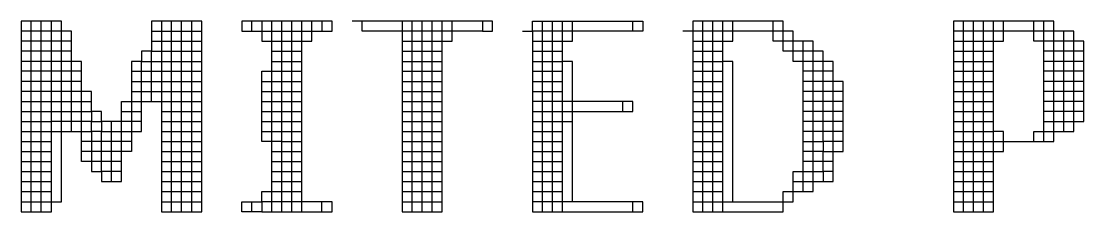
# Model space of a CAD drawing. Header units: millimetres. Extents: x 0 to 841, y 0 to 594.
# Drawn here: x 794.94 to 808.06, y 106.9 to 109.25 of the extents above; entities that cross this region are included whole.
import ezdxf
from ezdxf.enums import TextEntityAlignment as Align

# ---------------------------------------------------------------- set-up
doc = ezdxf.new("R2010")
doc.units = ezdxf.units.MM
doc.layers.add('TEXT', color=255, linetype='Continuous')
doc.styles.add('ECL', font='', dxfattribs={"width": 0.7, "height": 3})
doc.styles.get('ECL').set_extended_font_data('FangSong_GB2312')

# ---------------------------------------------------------------- blocks, each defined once
blk = doc.blocks.new('*U21')
at = {"color": 157, "linetype": 'Continuous'}
for points in [[(30.773, 0.267), (30.773, 0.415), (30.773, 0.564), (30.773, 0.712), (30.773, 0.861), (30.773, 1.009), (30.773, 1.158), (30.773, 1.306), (30.773, 1.455), (30.773, 1.603), (30.773, 1.752), (30.624, 1.752), (30.624, 1.9), (30.03, 1.9), (30.03, 1.752), (30.03, 1.603), (30.03, 1.455), (30.03, 1.306), (30.03, 1.158), (30.03, 1.009), (30.03, 0.861), (30.03, 0.712), (30.03, 0.564), (30.03, 0.415), (30.03, 0.267), (30.03, 0.118), (30.03, -0.03), (30.03, -0.179), (30.03, -0.327), (30.03, -0.476), (30.03, -0.624), (30.03, -0.773), (30.03, -0.921), (30.179, -0.921), (30.327, -0.921), (30.327, -0.773), (30.327, -0.624), (30.327, -0.476), (30.327, -0.327), (30.327, -0.179), (30.327, -0.03), (30.327, 0.118), (30.327, 0.267), (30.327, 0.415), (30.327, 0.564), (30.327, 0.712), (30.327, 0.861), (30.327, 1.009), (30.327, 1.158), (30.327, 1.306), (30.327, 1.455), (30.327, 1.603), (30.327, 1.752), (30.327, 1.9)], [(34.188, -0.921), (34.188, -0.773), (34.188, -0.624), (34.188, -0.476), (34.188, -0.327), (34.188, -0.179), (34.188, -0.03), (34.188, 0.118), (34.188, 0.267), (34.188, 0.415), (34.188, 0.564), (34.188, 0.712), (34.188, 0.861), (34.188, 1.009), (34.188, 1.158), (34.188, 1.306), (34.188, 1.455), (34.188, 1.603), (34.188, 1.752), (34.188, 1.9)], [(43.841, -0.03), (43.989, -0.03), (44.138, -0.03), (44.286, -0.03), (44.435, -0.03), (44.435, 0.118), (44.435, 0.267), (44.435, 0.415), (44.435, 0.564), (44.435, 0.712), (44.435, 0.861), (44.435, 1.009), (44.435, 1.158), (44.435, 1.306), (44.435, 1.455), (44.435, 1.603), (44.435, 1.752), (44.435, 1.9)], [(37.604, 1.306), (37.752, 1.306), (37.901, 1.306), (38.049, 1.306)], [(39.98, 1.306), (40.128, 1.306), (40.277, 1.306), (40.425, 1.306)], [(39.98, 1.009), (40.128, 1.009), (40.277, 1.009), (40.425, 1.009)], [(45.771, 0.861), (45.623, 0.861), (45.623, 1.009), (45.474, 1.009), (45.326, 1.009), (45.177, 1.009)], [(39.98, 0.861), (40.128, 0.861), (40.277, 0.861), (40.425, 0.861)], [(45.771, 0.712), (45.623, 0.712), (45.623, 0.861), (45.474, 0.861), (45.326, 0.861), (45.177, 0.861)], [(38.94, 0.564), (39.089, 0.564), (39.089, 0.712), (38.198, 0.712), (38.049, 0.712), (37.901, 0.712), (37.752, 0.712), (37.604, 0.712)], [(39.98, 0.712), (40.128, 0.712), (40.277, 0.712), (40.425, 0.712)], [(30.03, 0.564), (30.179, 0.564), (30.327, 0.564), (30.476, 0.564)], [(39.98, 0.564), (40.128, 0.564), (40.277, 0.564), (40.425, 0.564)], [(39.98, 0.415), (40.128, 0.415), (40.277, 0.415), (40.425, 0.415)], [(30.03, 0.267), (30.179, 0.267), (30.327, 0.267), (30.476, 0.267)], [(39.98, 0.267), (40.128, 0.267), (40.277, 0.267), (40.425, 0.267)], [(30.03, 0.118), (30.179, 0.118), (30.327, 0.118), (30.476, 0.118)], [(39.98, 0.118), (40.128, 0.118), (40.277, 0.118), (40.425, 0.118)], [(39.98, -0.03), (40.128, -0.03), (40.277, -0.03), (40.425, -0.03)], [(39.089, -0.921), (39.237, -0.921), (39.237, -0.773), (38.198, -0.773), (38.049, -0.773), (37.901, -0.773), (37.752, -0.773), (37.604, -0.773)]]:
    blk.add_lwpolyline(points, dxfattribs=at)
at = {"color": 168, "linetype": 'Continuous'}
blk.add_lwpolyline([(30.179, -0.921), (30.179, -0.773), (30.179, -0.624), (30.179, -0.476), (30.179, -0.327), (30.179, -0.179), (30.179, -0.03), (30.179, 0.118), (30.179, 0.267), (30.179, 0.415), (30.179, 0.564), (30.179, 0.712), (30.179, 0.861), (30.179, 1.009), (30.179, 1.158), (30.179, 1.306), (30.179, 1.455), (30.179, 1.603), (30.179, 1.752), (30.179, 1.9)], dxfattribs=at)
at = {"color": 156, "linetype": 'Continuous'}
for points in [[(30.476, 0.861), (30.476, 1.009), (30.476, 1.158), (30.476, 1.306), (30.476, 1.455), (30.476, 1.603), (30.476, 1.752), (30.476, 1.9)], [(37.901, -0.921), (37.901, -0.773), (37.901, -0.624), (37.901, -0.476), (37.901, -0.327), (37.901, -0.179), (37.901, -0.03), (37.901, 0.118), (37.901, 0.267), (37.901, 0.415), (37.901, 0.564), (37.901, 0.712), (37.901, 0.861), (37.901, 1.009), (37.901, 1.158), (37.901, 1.306), (37.901, 1.455), (37.901, 1.603), (37.901, 1.752), (37.901, 1.9)], [(40.277, -0.921), (40.277, -0.773), (40.277, -0.624), (40.277, -0.476), (40.277, -0.327), (40.277, -0.179), (40.277, -0.03), (40.277, 0.118), (40.277, 0.267), (40.277, 0.415), (40.277, 0.564), (40.277, 0.712), (40.277, 0.861), (40.277, 1.009), (40.277, 1.158), (40.277, 1.306), (40.277, 1.455), (40.277, 1.603), (40.277, 1.752), (40.277, 1.9)], [(30.773, 1.306), (30.624, 1.306), (30.624, 1.455), (30.476, 1.455), (30.327, 1.455), (30.179, 1.455), (30.03, 1.455)], [(30.921, 1.158), (30.773, 1.158), (30.624, 1.158), (30.624, 1.306), (30.476, 1.306), (30.327, 1.306), (30.179, 1.306), (30.03, 1.306)], [(30.921, 1.009), (30.773, 1.009), (30.624, 1.009), (30.624, 1.158), (30.476, 1.158), (30.327, 1.158), (30.179, 1.158), (30.03, 1.158)], [(42.207, 0.861), (42.059, 0.861), (42.059, 1.009), (41.91, 1.009), (41.91, 1.158), (41.762, 1.158), (41.613, 1.158)], [(42.207, 0.712), (42.059, 0.712), (42.059, 0.861), (41.91, 0.861), (41.91, 1.009), (41.762, 1.009), (41.613, 1.009)], [(42.207, 0.564), (42.059, 0.564), (42.059, 0.712), (41.91, 0.712), (41.91, 0.861), (41.762, 0.861), (41.613, 0.861)], [(32.109, 0.415), (32.258, 0.415), (32.406, 0.415), (32.555, 0.415), (32.703, 0.415)], [(32.109, 0.267), (32.258, 0.267), (32.406, 0.267), (32.555, 0.267), (32.703, 0.267)], [(32.109, 0.118), (32.258, 0.118), (32.406, 0.118), (32.555, 0.118), (32.703, 0.118)], [(32.109, -0.03), (32.258, -0.03), (32.406, -0.03), (32.555, -0.03), (32.703, -0.03)]]:
    blk.add_lwpolyline(points, dxfattribs=at)
at = {"color": 165, "linetype": 'Continuous'}
for points in [[(32.109, 1.9), (32.109, 1.752), (32.109, 1.603), (32.109, 1.455), (32.109, 1.306), (32.109, 1.158), (32.109, 1.009), (32.109, 0.861), (32.109, 0.712), (32.109, 0.564), (32.109, 0.415), (32.109, 0.267), (32.109, 0.118), (32.109, -0.03), (32.109, -0.179), (32.109, -0.327), (32.109, -0.476), (32.109, -0.624), (32.109, -0.773), (32.109, -0.921), (32.258, -0.921), (32.406, -0.921), (32.555, -0.921), (32.703, -0.921), (32.703, -0.773), (32.703, -0.624), (32.703, -0.476), (32.703, -0.327), (32.703, -0.179), (32.703, -0.03), (32.703, 0.118), (32.703, 0.267), (32.703, 0.415), (32.703, 0.564), (32.703, 0.712), (32.703, 0.861), (32.703, 1.009), (32.703, 1.158), (32.703, 1.306), (32.703, 1.455), (32.703, 1.603), (32.703, 1.752), (32.703, 1.9), (31.961, 1.9), (31.961, 1.752), (31.961, 1.603), (31.961, 1.455), (31.812, 1.455), (31.812, 1.306), (31.664, 1.306), (31.664, 1.158), (31.664, 1.009), (31.664, 0.861), (31.664, 0.712), (31.664, 0.564), (31.664, 0.415), (31.664, 0.267), (31.664, 0.118), (31.664, -0.03), (31.515, -0.03), (31.367, -0.03), (31.218, -0.03), (31.218, 0.118), (31.07, 0.118), (30.921, 0.118)], [(37.604, 1.603), (37.752, 1.603), (37.901, 1.603), (38.049, 1.603), (38.198, 1.603), (38.198, 1.752), (38.198, 1.9)], [(39.98, -0.773), (40.128, -0.773), (40.277, -0.773), (40.425, -0.773), (40.574, -0.773), (41.316, -0.773), (41.465, -0.773), (41.465, -0.624), (41.465, -0.476), (41.465, -0.327), (41.613, -0.327), (41.762, -0.327), (41.91, -0.327), (41.91, -0.476), (42.059, -0.476), (42.059, -0.327), (42.059, -0.179), (42.059, -0.03), (42.207, -0.03), (42.207, 0.118), (42.207, 0.267), (42.207, 0.415), (42.207, 0.564), (42.207, 0.712), (42.207, 0.861), (42.207, 1.009), (42.059, 1.009), (42.059, 1.158), (42.059, 1.306), (41.91, 1.306), (41.91, 1.455), (41.762, 1.455), (41.762, 1.603), (41.465, 1.603), (41.465, 1.752), (41.316, 1.752), (41.316, 1.9), (39.98, 1.9), (39.98, 1.752), (39.831, 1.752)], [(31.812, 0.415), (31.664, 0.415), (31.515, 0.415), (31.218, 0.415), (31.218, 0.564), (31.07, 0.564), (31.07, 0.712), (31.07, 0.861), (30.921, 0.861), (30.773, 0.861), (30.624, 0.861), (30.624, 1.009), (30.476, 1.009), (30.327, 1.009), (30.179, 1.009), (30.03, 1.009)], [(30.624, 0.712), (30.624, 0.861), (30.476, 0.861), (30.327, 0.861), (30.179, 0.861), (30.03, 0.861)], [(37.604, 0.415), (37.752, 0.415), (37.901, 0.415), (38.049, 0.415), (38.198, 0.415), (38.198, 0.564), (38.198, 0.712)], [(30.476, 0.564), (30.624, 0.564), (30.773, 0.564), (30.921, 0.564), (31.07, 0.564), (31.07, 0.415), (31.218, 0.415), (31.218, 0.267), (31.367, 0.267), (31.515, 0.267), (31.664, 0.267), (31.812, 0.267), (31.812, 0.415), (31.812, 0.564)]]:
    blk.add_lwpolyline(points, dxfattribs=at)
at = {"color": 166, "linetype": 'Continuous'}
for points in [[(32.258, -0.921), (32.258, -0.773), (32.258, -0.624), (32.258, -0.476), (32.258, -0.327), (32.258, -0.179), (32.258, -0.03), (32.258, 0.118), (32.258, 0.267), (32.258, 0.415), (32.258, 0.564), (32.258, 0.712), (32.258, 0.861), (32.258, 1.009), (32.258, 1.158), (32.258, 1.306), (32.258, 1.455), (32.258, 1.603), (32.258, 1.752), (32.258, 1.9)], [(32.406, -0.921), (32.406, -0.773), (32.406, -0.624), (32.406, -0.476), (32.406, -0.327), (32.406, -0.179), (32.406, -0.03), (32.406, 0.118), (32.406, 0.267), (32.406, 0.415), (32.406, 0.564), (32.406, 0.712), (32.406, 0.861), (32.406, 1.009), (32.406, 1.158), (32.406, 1.306), (32.406, 1.455), (32.406, 1.603), (32.406, 1.752), (32.406, 1.9)], [(34.04, -0.921), (34.04, -0.773), (34.04, -0.624), (34.04, -0.476), (34.04, -0.327), (34.04, -0.179), (34.04, -0.03), (34.04, 0.118), (34.04, 0.267), (34.04, 0.415), (34.04, 0.564), (34.04, 0.712), (34.04, 0.861), (34.04, 1.009), (34.04, 1.158), (34.04, 1.306), (34.04, 1.455), (34.04, 1.603), (34.04, 1.752), (34.04, 1.9)], [(36.119, -0.921), (36.119, -0.773), (36.119, -0.624), (36.119, -0.476), (36.119, -0.327), (36.119, -0.179), (36.119, -0.03), (36.119, 0.118), (36.119, 0.267), (36.119, 0.415), (36.119, 0.564), (36.119, 0.712), (36.119, 0.861), (36.119, 1.009), (36.119, 1.158), (36.119, 1.306), (36.119, 1.455), (36.119, 1.603), (36.119, 1.752), (36.119, 1.9)], [(37.752, -0.921), (37.752, -0.773), (37.752, -0.624), (37.752, -0.476), (37.752, -0.327), (37.752, -0.179), (37.752, -0.03), (37.752, 0.118), (37.752, 0.267), (37.752, 0.415), (37.752, 0.564), (37.752, 0.712), (37.752, 0.861), (37.752, 1.009), (37.752, 1.158), (37.752, 1.306), (37.752, 1.455), (37.752, 1.603), (37.752, 1.752), (37.752, 1.9)], [(40.128, -0.921), (40.128, -0.773), (40.128, -0.624), (40.128, -0.476), (40.128, -0.327), (40.128, -0.179), (40.128, -0.03), (40.128, 0.118), (40.128, 0.267), (40.128, 0.415), (40.128, 0.564), (40.128, 0.712), (40.128, 0.861), (40.128, 1.009), (40.128, 1.158), (40.128, 1.306), (40.128, 1.455), (40.128, 1.603), (40.128, 1.752), (40.128, 1.9)], [(44.138, -0.921), (44.138, -0.773), (44.138, -0.624), (44.138, -0.476), (44.138, -0.327), (44.138, -0.179), (44.138, -0.03), (44.138, 0.118), (44.138, 0.267), (44.138, 0.415), (44.138, 0.564), (44.138, 0.712), (44.138, 0.861), (44.138, 1.009), (44.138, 1.158), (44.138, 1.306), (44.138, 1.455), (44.138, 1.603), (44.138, 1.752), (44.138, 1.9)], [(44.286, -0.921), (44.286, -0.773), (44.286, -0.624), (44.286, -0.476), (44.286, -0.327), (44.286, -0.179), (44.286, -0.03), (44.286, 0.118), (44.286, 0.267), (44.286, 0.415), (44.286, 0.564), (44.286, 0.712), (44.286, 0.861), (44.286, 1.009), (44.286, 1.158), (44.286, 1.306), (44.286, 1.455), (44.286, 1.603), (44.286, 1.752), (44.286, 1.9)], [(42.059, -0.179), (41.91, -0.179), (41.91, -0.03), (41.762, -0.03), (41.613, -0.03)]]:
    blk.add_lwpolyline(points, dxfattribs=at)
at = {"color": 164, "linetype": 'Continuous'}
for points in [[(32.555, -0.921), (32.555, -0.773), (32.555, -0.624), (32.555, -0.476), (32.555, -0.327), (32.555, -0.179), (32.555, -0.03), (32.555, 0.118), (32.555, 0.267), (32.555, 0.415), (32.555, 0.564), (32.555, 0.712), (32.555, 0.861), (32.555, 1.009), (32.555, 1.158), (32.555, 1.306), (32.555, 1.455), (32.555, 1.603), (32.555, 1.752), (32.555, 1.9)], [(32.109, 0.564), (32.258, 0.564), (32.406, 0.564), (32.555, 0.564), (32.703, 0.564)]]:
    blk.add_lwpolyline(points, dxfattribs=at)
at = {"color": 251, "linetype": 'Continuous'}
for points in [[(34.485, 1.9), (34.485, 1.752), (34.634, 1.752), (34.634, 1.9), (33.297, 1.9), (33.297, 1.752), (33.446, 1.752), (33.446, 1.9)], [(36.861, 1.9), (36.861, 1.752), (37.01, 1.752), (37.01, 1.9), (34.931, 1.9)], [(37.455, 1.752), (37.604, 1.752), (37.604, 1.9), (39.237, 1.9), (39.237, 1.752), (39.089, 1.752), (39.089, 1.9)], [(31.515, -0.327), (31.367, -0.327), (31.218, -0.327), (31.218, -0.179), (31.07, -0.179), (30.921, -0.179), (30.921, -0.03), (30.921, 0.118), (30.921, 0.267), (30.921, 0.415), (30.921, 0.564), (30.921, 0.712), (30.921, 0.861), (30.921, 1.009), (30.921, 1.158), (30.921, 1.306), (30.773, 1.306)], [(33.594, 1.009), (33.743, 1.009), (33.891, 1.009), (34.04, 1.009), (34.188, 1.009)], [(33.594, 0.861), (33.743, 0.861), (33.891, 0.861), (34.04, 0.861), (34.188, 0.861)], [(33.594, 0.712), (33.743, 0.712), (33.891, 0.712), (34.04, 0.712), (34.188, 0.712)], [(33.594, 0.564), (33.743, 0.564), (33.891, 0.564), (34.04, 0.564), (34.188, 0.564)], [(33.594, 0.415), (33.743, 0.415), (33.891, 0.415), (34.04, 0.415), (34.188, 0.415)], [(33.594, 0.267), (33.743, 0.267), (33.891, 0.267), (34.04, 0.267), (34.188, 0.267)], [(33.594, -0.921), (33.743, -0.921), (33.891, -0.921), (34.04, -0.921), (34.188, -0.921), (34.337, -0.921), (34.485, -0.921), (34.485, -0.773)]]:
    blk.add_lwpolyline(points, dxfattribs=at)
at = {"color": 177, "linetype": 'Continuous'}
for points in [[(33.446, 1.752), (33.594, 1.752), (33.743, 1.752), (33.891, 1.752), (34.04, 1.752), (34.188, 1.752), (34.337, 1.752), (34.337, 1.9)], [(30.773, 1.603), (30.624, 1.603), (30.624, 1.752), (30.476, 1.752), (30.327, 1.752), (30.179, 1.752), (30.03, 1.752)], [(45.474, 0.267), (45.474, 0.415), (45.474, 0.564), (45.474, 0.712), (45.474, 0.861), (45.474, 1.009), (45.474, 1.158), (45.474, 1.306), (45.474, 1.455), (45.474, 1.603), (45.474, 1.752)], [(30.773, 1.455), (30.624, 1.455), (30.624, 1.603), (30.476, 1.603), (30.327, 1.603), (30.179, 1.603), (30.03, 1.603)], [(31.961, 1.603), (32.109, 1.603), (32.258, 1.603), (32.406, 1.603), (32.555, 1.603), (32.703, 1.603)], [(43.841, 1.455), (43.989, 1.455), (44.138, 1.455), (44.286, 1.455), (44.435, 1.455)], [(45.771, 1.306), (45.623, 1.306), (45.623, 1.455), (45.474, 1.455), (45.326, 1.455), (45.177, 1.455)], [(31.664, 1.009), (31.812, 1.009), (31.812, 1.158), (31.961, 1.158), (31.961, 1.306), (32.109, 1.306), (32.258, 1.306), (32.406, 1.306), (32.555, 1.306), (32.703, 1.306)], [(45.771, 1.158), (45.623, 1.158), (45.623, 1.306), (45.474, 1.306), (45.326, 1.306), (45.177, 1.306)], [(31.664, 0.861), (31.812, 0.861), (31.812, 1.009), (31.961, 1.009), (31.961, 1.158), (32.109, 1.158), (32.258, 1.158), (32.406, 1.158), (32.555, 1.158), (32.703, 1.158)], [(33.891, 1.158), (34.04, 1.158), (34.188, 1.158)], [(43.841, 1.158), (43.989, 1.158), (44.138, 1.158), (44.286, 1.158), (44.435, 1.158)], [(43.841, 1.009), (43.989, 1.009), (44.138, 1.009), (44.286, 1.009), (44.435, 1.009)], [(43.841, 0.861), (43.989, 0.861), (44.138, 0.861), (44.286, 0.861), (44.435, 0.861)], [(42.207, 0.415), (42.059, 0.415), (42.059, 0.564), (41.91, 0.564), (41.91, 0.712), (41.762, 0.712), (41.613, 0.712)], [(43.841, 0.712), (43.989, 0.712), (44.138, 0.712), (44.286, 0.712), (44.435, 0.712)], [(42.207, 0.267), (42.059, 0.267), (42.059, 0.415), (41.91, 0.415), (41.91, 0.564), (41.762, 0.564), (41.613, 0.564)], [(45.177, 0.415), (45.326, 0.415), (45.474, 0.415), (45.623, 0.415), (45.623, 0.564), (45.474, 0.564), (45.326, 0.564), (45.177, 0.564)], [(31.367, -0.476), (31.367, -0.327), (31.367, -0.179), (31.367, -0.03), (31.367, 0.118), (31.367, 0.267), (31.367, 0.415)], [(42.207, 0.118), (42.059, 0.118), (42.059, 0.267), (41.91, 0.267), (41.91, 0.415), (41.762, 0.415), (41.613, 0.415)], [(43.841, 0.415), (43.989, 0.415), (44.138, 0.415), (44.286, 0.415), (44.435, 0.415)], [(41.613, 0.118), (41.762, 0.118), (41.91, 0.118), (41.91, -0.03), (42.059, -0.03), (42.059, 0.118), (41.91, 0.118), (41.91, 0.267), (41.762, 0.267), (41.613, 0.267)], [(43.841, 0.267), (43.989, 0.267), (44.138, 0.267), (44.286, 0.267), (44.435, 0.267)], [(33.891, 0.118), (34.04, 0.118), (34.188, 0.118)], [(32.109, -0.179), (32.258, -0.179), (32.406, -0.179), (32.555, -0.179), (32.703, -0.179)], [(42.059, -0.327), (41.91, -0.327), (41.91, -0.179), (41.762, -0.179), (41.613, -0.179)], [(43.841, -0.179), (43.989, -0.179), (44.138, -0.179), (44.286, -0.179), (44.435, -0.179)], [(32.109, -0.327), (32.258, -0.327), (32.406, -0.327), (32.555, -0.327), (32.703, -0.327)], [(43.841, -0.327), (43.989, -0.327), (44.138, -0.327), (44.286, -0.327), (44.435, -0.327)], [(32.109, -0.476), (32.258, -0.476), (32.406, -0.476), (32.555, -0.476), (32.703, -0.476)], [(32.109, -0.624), (32.258, -0.624), (32.406, -0.624), (32.555, -0.624), (32.703, -0.624)], [(33.891, -0.624), (34.04, -0.624), (34.188, -0.624)], [(43.841, -0.476), (43.989, -0.476), (44.138, -0.476), (44.286, -0.476), (44.435, -0.476)], [(43.841, -0.624), (43.989, -0.624), (44.138, -0.624), (44.286, -0.624), (44.435, -0.624)], [(43.841, -0.773), (43.989, -0.773), (44.138, -0.773), (44.286, -0.773), (44.435, -0.773)]]:
    blk.add_lwpolyline(points, dxfattribs=at)
at = {"color": 185, "linetype": 'Continuous'}
blk.add_lwpolyline([(33.594, 1.9), (33.594, 1.752), (33.594, 1.603), (33.743, 1.603), (33.891, 1.603), (34.04, 1.603), (34.188, 1.603), (34.337, 1.603), (34.337, 1.752), (34.485, 1.752)], dxfattribs=at)
at = {"color": 252, "linetype": 'Continuous'}
for points in [[(33.743, -0.921), (33.743, -0.773), (33.743, -0.624), (33.743, -0.476), (33.743, -0.327), (33.743, -0.179), (33.743, -0.03), (33.743, 0.118), (33.743, 0.267), (33.743, 0.415), (33.743, 0.564), (33.743, 0.712), (33.743, 0.861), (33.743, 1.009), (33.743, 1.158), (33.743, 1.306), (33.743, 1.455), (33.743, 1.603), (33.743, 1.752), (33.743, 1.9)], [(33.446, -0.921), (33.297, -0.921), (33.297, -0.773), (33.594, -0.773), (33.594, -0.624), (33.743, -0.624), (33.891, -0.624)]]:
    blk.add_lwpolyline(points, dxfattribs=at)
at = {"color": 219, "linetype": 'Continuous'}
blk.add_lwpolyline([(33.891, -0.921), (33.891, -0.773), (33.891, -0.624), (33.891, -0.476), (33.891, -0.327), (33.891, -0.179), (33.891, -0.03), (33.891, 0.118), (33.891, 0.267), (33.891, 0.415), (33.891, 0.564), (33.891, 0.712), (33.891, 0.861), (33.891, 1.009), (33.891, 1.158), (33.891, 1.306), (33.891, 1.455), (33.891, 1.603), (33.891, 1.752), (33.891, 1.9)], dxfattribs=at)
at = {"color": 187, "linetype": 'Continuous'}
for points in [[(36.861, 1.752), (36.713, 1.752), (36.564, 1.752), (36.416, 1.752), (36.267, 1.752), (36.119, 1.752), (35.97, 1.752), (35.822, 1.752), (35.673, 1.752), (35.525, 1.752), (35.376, 1.752), (35.228, 1.752), (35.079, 1.752), (35.079, 1.9)], [(43.989, -0.921), (43.989, -0.773), (43.989, -0.624), (43.989, -0.476), (43.989, -0.327), (43.989, -0.179), (43.989, -0.03), (43.989, 0.118), (43.989, 0.267), (43.989, 0.415), (43.989, 0.564), (43.989, 0.712), (43.989, 0.861), (43.989, 1.009), (43.989, 1.158), (43.989, 1.306), (43.989, 1.455), (43.989, 1.603), (43.989, 1.752), (43.989, 1.9)], [(33.743, 1.455), (33.891, 1.455), (34.04, 1.455), (34.188, 1.455)], [(35.673, 1.455), (35.822, 1.455), (35.97, 1.455), (36.119, 1.455), (36.267, 1.455)], [(45.771, 0.564), (45.623, 0.564), (45.623, 0.712), (45.474, 0.712), (45.326, 0.712), (45.177, 0.712)], [(31.515, -0.179), (31.367, -0.179), (31.218, -0.179), (31.218, -0.03), (31.07, -0.03), (30.921, -0.03)], [(35.673, -0.773), (35.822, -0.773), (35.97, -0.773), (36.119, -0.773), (36.267, -0.773)]]:
    blk.add_lwpolyline(points, dxfattribs=at)
at = {"color": 175, "linetype": 'Continuous'}
for points in [[(35.673, 1.603), (35.822, 1.603), (35.97, 1.603), (36.119, 1.603), (36.267, 1.603), (36.416, 1.603), (36.416, 1.752), (36.416, 1.9)], [(39.98, 1.603), (40.128, 1.603), (40.277, 1.603), (40.425, 1.603), (40.574, 1.603), (40.574, 1.752), (40.574, 1.9)], [(43.841, 1.603), (43.989, 1.603), (44.138, 1.603), (44.286, 1.603), (44.435, 1.603), (44.583, 1.603), (44.583, 1.752), (44.583, 1.9)], [(30.921, 0.267), (31.07, 0.267), (31.07, 0.118), (31.07, -0.03), (31.07, -0.179), (31.07, -0.327), (31.218, -0.327), (31.218, -0.476), (31.367, -0.476), (31.515, -0.476), (31.515, -0.327), (31.515, -0.179), (31.515, -0.03), (31.515, 0.118), (31.515, 0.267), (31.515, 0.415), (31.515, 0.564), (31.515, 0.712), (31.664, 0.712), (31.812, 0.712), (31.812, 0.861), (31.961, 0.861), (31.961, 1.009), (32.109, 1.009), (32.258, 1.009), (32.406, 1.009), (32.555, 1.009), (32.703, 1.009)], [(31.515, 0.564), (31.664, 0.564), (31.812, 0.564), (31.812, 0.712), (31.961, 0.712), (31.961, 0.861), (32.109, 0.861), (32.258, 0.861), (32.406, 0.861), (32.555, 0.861), (32.703, 0.861)], [(31.664, 0.118), (31.515, 0.118), (31.367, 0.118), (31.218, 0.118), (31.218, 0.267), (31.07, 0.267), (31.07, 0.415), (30.921, 0.415), (30.773, 0.415), (30.624, 0.415), (30.476, 0.415)]]:
    blk.add_lwpolyline(points, dxfattribs=at)
at = {"color": 195, "linetype": 'Continuous'}
blk.add_lwpolyline([(35.673, 1.9), (35.673, 1.752), (35.673, 1.603), (35.673, 1.455), (35.673, 1.306), (35.673, 1.158), (35.673, 1.009), (35.673, 0.861), (35.673, 0.712), (35.673, 0.564), (35.673, 0.415), (35.673, 0.267), (35.673, 0.118), (35.673, -0.03), (35.673, -0.179), (35.673, -0.327), (35.673, -0.476), (35.673, -0.624), (35.673, -0.773), (35.673, -0.921), (35.822, -0.921), (35.97, -0.921), (36.119, -0.921), (36.267, -0.921), (36.267, -0.773), (36.267, -0.624), (36.267, -0.476), (36.267, -0.327), (36.267, -0.179), (36.267, -0.03), (36.267, 0.118), (36.267, 0.267), (36.267, 0.415), (36.267, 0.564), (36.267, 0.712), (36.267, 0.861), (36.267, 1.009), (36.267, 1.158), (36.267, 1.306), (36.267, 1.455), (36.267, 1.603), (36.267, 1.752), (36.267, 1.9)], dxfattribs=at)
at = {"color": 227, "linetype": 'Continuous'}
blk.add_lwpolyline([(35.822, -0.921), (35.822, -0.773), (35.822, -0.624), (35.822, -0.476), (35.822, -0.327), (35.822, -0.179), (35.822, -0.03), (35.822, 0.118), (35.822, 0.267), (35.822, 0.415), (35.822, 0.564), (35.822, 0.712), (35.822, 0.861), (35.822, 1.009), (35.822, 1.158), (35.822, 1.306), (35.822, 1.455), (35.822, 1.603), (35.822, 1.752), (35.822, 1.9)], dxfattribs=at)
at = {"color": 196, "linetype": 'Continuous'}
blk.add_lwpolyline([(35.97, -0.921), (35.97, -0.773), (35.97, -0.624), (35.97, -0.476), (35.97, -0.327), (35.97, -0.179), (35.97, -0.03), (35.97, 0.118), (35.97, 0.267), (35.97, 0.415), (35.97, 0.564), (35.97, 0.712), (35.97, 0.861), (35.97, 1.009), (35.97, 1.158), (35.97, 1.306), (35.97, 1.455), (35.97, 1.603), (35.97, 1.752), (35.97, 1.9)], dxfattribs=at)
at = {"color": 163, "linetype": 'Continuous'}
for points in [[(38.049, -0.921), (38.049, -0.773), (38.049, -0.624), (38.049, -0.476), (38.049, -0.327), (38.049, -0.179), (38.049, -0.03), (38.049, 0.118), (38.049, 0.267), (38.049, 0.415), (38.049, 0.564), (38.049, 0.712), (38.049, 0.861), (38.049, 1.009), (38.049, 1.158), (38.049, 1.306), (38.049, 1.455), (38.049, 1.603), (38.049, 1.752), (38.049, 1.9)], [(30.03, -0.773), (30.179, -0.773), (30.327, -0.773), (30.476, -0.773), (30.476, -0.624), (30.476, -0.476), (30.476, -0.327), (30.476, -0.179), (30.476, -0.03), (30.476, 0.118), (30.476, 0.267), (30.476, 0.415), (30.476, 0.564), (30.476, 0.712), (30.476, 0.861)]]:
    blk.add_lwpolyline(points, dxfattribs=at)
at = {"color": 167, "linetype": 'Continuous'}
for points in [[(42.059, 1.158), (41.91, 1.158), (41.91, 1.306), (41.762, 1.306), (41.762, 1.455), (41.613, 1.455), (41.465, 1.455), (41.465, 1.603), (41.316, 1.603), (41.168, 1.603), (41.168, 1.752), (41.019, 1.752), (40.871, 1.752), (40.722, 1.752), (40.574, 1.752), (40.425, 1.752), (40.277, 1.752), (40.128, 1.752), (39.98, 1.752), (39.98, 1.603), (39.98, 1.455), (39.98, 1.306), (39.98, 1.158), (39.98, 1.009), (39.98, 0.861), (39.98, 0.712), (39.98, 0.564), (39.98, 0.415), (39.98, 0.267), (39.98, 0.118), (39.98, -0.03), (39.98, -0.179), (39.98, -0.327), (39.98, -0.476), (39.98, -0.624), (39.98, -0.773), (39.98, -0.921), (40.128, -0.921), (40.277, -0.921), (40.425, -0.921), (40.574, -0.921), (40.722, -0.921), (40.871, -0.921), (41.019, -0.921), (41.168, -0.921), (41.316, -0.921), (41.316, -0.773), (41.316, -0.624), (41.465, -0.624), (41.613, -0.624), (41.762, -0.624), (41.762, -0.476), (41.762, -0.327), (41.762, -0.179), (41.762, -0.03), (41.762, 0.118), (41.762, 0.267), (41.762, 0.415), (41.762, 0.564), (41.762, 0.712), (41.762, 0.861), (41.762, 1.009), (41.762, 1.158), (41.762, 1.306), (41.613, 1.306), (41.465, 1.306), (41.465, 1.455), (41.316, 1.455), (41.316, 1.603), (41.316, 1.752), (41.168, 1.752), (41.168, 1.9)], [(39.089, 1.752), (38.94, 1.752), (38.792, 1.752), (38.643, 1.752), (38.495, 1.752), (38.346, 1.752), (38.198, 1.752), (38.049, 1.752), (37.901, 1.752), (37.752, 1.752), (37.604, 1.752), (37.604, 1.603), (37.604, 1.455), (37.604, 1.306), (37.604, 1.158), (37.604, 1.009), (37.604, 0.861), (37.604, 0.712), (37.604, 0.564), (37.604, 0.415), (37.604, 0.267), (37.604, 0.118), (37.604, -0.03), (37.604, -0.179), (37.604, -0.327), (37.604, -0.476), (37.604, -0.624), (37.604, -0.773), (37.604, -0.921), (37.752, -0.921), (37.901, -0.921), (38.049, -0.921), (38.198, -0.921), (38.346, -0.921), (38.495, -0.921), (38.643, -0.921), (38.792, -0.921), (38.94, -0.921), (39.089, -0.921), (39.089, -0.773)], [(45.771, 1.455), (45.623, 1.455), (45.623, 1.603), (45.474, 1.603), (45.326, 1.603), (45.177, 1.603), (45.029, 1.603), (45.029, 1.752), (44.88, 1.752), (44.732, 1.752), (44.583, 1.752), (44.435, 1.752), (44.286, 1.752), (44.138, 1.752), (43.989, 1.752), (43.841, 1.752)], [(31.664, 1.158), (31.812, 1.158), (31.812, 1.306), (31.961, 1.306), (31.961, 1.455), (32.109, 1.455), (32.258, 1.455), (32.406, 1.455), (32.555, 1.455), (32.703, 1.455)], [(37.604, 1.455), (37.752, 1.455), (37.901, 1.455), (38.049, 1.455)], [(39.98, 1.455), (40.128, 1.455), (40.277, 1.455), (40.425, 1.455)], [(43.841, 1.306), (43.989, 1.306), (44.138, 1.306), (44.286, 1.306), (44.435, 1.306)], [(37.604, 1.158), (37.752, 1.158), (37.901, 1.158), (38.049, 1.158)], [(39.98, 1.158), (40.128, 1.158), (40.277, 1.158), (40.425, 1.158)], [(45.771, 1.009), (45.623, 1.009), (45.623, 1.158), (45.474, 1.158), (45.326, 1.158), (45.177, 1.158)], [(37.604, 1.009), (37.752, 1.009), (37.901, 1.009), (38.049, 1.009)], [(37.604, 0.861), (37.752, 0.861), (37.901, 0.861), (38.049, 0.861)], [(30.03, 0.712), (30.179, 0.712), (30.327, 0.712), (30.476, 0.712)], [(37.604, 0.564), (37.752, 0.564), (37.901, 0.564), (38.049, 0.564), (38.198, 0.564), (38.346, 0.564), (38.495, 0.564), (38.643, 0.564), (38.792, 0.564), (38.94, 0.564), (38.94, 0.712)], [(43.841, 0.564), (43.989, 0.564), (44.138, 0.564), (44.286, 0.564), (44.435, 0.564)], [(30.03, 0.415), (30.179, 0.415), (30.327, 0.415), (30.476, 0.415)], [(37.604, 0.267), (37.752, 0.267), (37.901, 0.267), (38.049, 0.267)], [(30.03, -0.03), (30.179, -0.03), (30.327, -0.03), (30.476, -0.03)], [(33.743, -0.03), (33.891, -0.03), (34.04, -0.03), (34.188, -0.03)], [(37.604, -0.03), (37.752, -0.03), (37.901, -0.03), (38.049, -0.03)], [(30.03, -0.179), (30.179, -0.179), (30.327, -0.179), (30.476, -0.179)], [(33.743, -0.179), (33.891, -0.179), (34.04, -0.179), (34.188, -0.179)], [(37.604, -0.179), (37.752, -0.179), (37.901, -0.179), (38.049, -0.179)], [(39.98, -0.179), (40.128, -0.179), (40.277, -0.179), (40.425, -0.179)], [(30.03, -0.327), (30.179, -0.327), (30.327, -0.327), (30.476, -0.327)], [(33.743, -0.327), (33.891, -0.327), (34.04, -0.327), (34.188, -0.327)], [(37.604, -0.327), (37.752, -0.327), (37.901, -0.327), (38.049, -0.327)], [(39.98, -0.327), (40.128, -0.327), (40.277, -0.327), (40.425, -0.327)], [(30.03, -0.476), (30.179, -0.476), (30.327, -0.476), (30.476, -0.476)], [(30.03, -0.624), (30.179, -0.624), (30.327, -0.624), (30.476, -0.624)], [(33.743, -0.476), (33.891, -0.476), (34.04, -0.476), (34.188, -0.476)], [(37.604, -0.476), (37.752, -0.476), (37.901, -0.476), (38.049, -0.476)], [(37.604, -0.624), (37.752, -0.624), (37.901, -0.624), (38.049, -0.624)], [(39.98, -0.476), (40.128, -0.476), (40.277, -0.476), (40.425, -0.476)], [(39.98, -0.624), (40.128, -0.624), (40.277, -0.624), (40.425, -0.624)], [(41.465, -0.476), (41.613, -0.476), (41.762, -0.476), (41.91, -0.476)]]:
    blk.add_lwpolyline(points, dxfattribs=at)
at = {"color": 153, "linetype": 'Continuous'}
blk.add_lwpolyline([(40.425, -0.921), (40.425, -0.773), (40.425, -0.624), (40.425, -0.476), (40.425, -0.327), (40.425, -0.179), (40.425, -0.03), (40.425, 0.118), (40.425, 0.267), (40.425, 0.415), (40.425, 0.564), (40.425, 0.712), (40.425, 0.861), (40.425, 1.009), (40.425, 1.158), (40.425, 1.306), (40.425, 1.455), (40.425, 1.603), (40.425, 1.752), (40.425, 1.9)], dxfattribs=at)
at = {"color": 197, "linetype": 'Continuous'}
for points in [[(43.841, 0.118), (43.989, 0.118), (44.138, 0.118), (44.286, 0.118), (44.435, 0.118), (44.583, 0.118), (45.029, 0.118), (45.177, 0.118), (45.326, 0.118), (45.326, 0.267), (45.326, 0.415), (45.326, 0.564), (45.326, 0.712), (45.326, 0.861), (45.326, 1.009), (45.326, 1.158), (45.326, 1.306), (45.326, 1.455), (45.326, 1.603), (45.326, 1.752), (45.177, 1.752), (45.029, 1.752), (45.029, 1.9)], [(33.743, 1.306), (33.891, 1.306), (34.04, 1.306), (34.188, 1.306)], [(35.673, 1.306), (35.822, 1.306), (35.97, 1.306), (36.119, 1.306), (36.267, 1.306)], [(35.673, 1.158), (35.822, 1.158), (35.97, 1.158), (36.119, 1.158), (36.267, 1.158)], [(35.673, 1.009), (35.822, 1.009), (35.97, 1.009), (36.119, 1.009), (36.267, 1.009)], [(35.673, 0.564), (35.822, 0.564), (35.97, 0.564), (36.119, 0.564), (36.267, 0.564)], [(35.673, 0.415), (35.822, 0.415), (35.97, 0.415), (36.119, 0.415), (36.267, 0.415)], [(35.673, 0.267), (35.822, 0.267), (35.97, 0.267), (36.119, 0.267), (36.267, 0.267)], [(35.673, 0.118), (35.822, 0.118), (35.97, 0.118), (36.119, 0.118), (36.267, 0.118)], [(35.673, -0.03), (35.822, -0.03), (35.97, -0.03), (36.119, -0.03), (36.267, -0.03)], [(35.673, -0.179), (35.822, -0.179), (35.97, -0.179), (36.119, -0.179), (36.267, -0.179)], [(35.673, -0.327), (35.822, -0.327), (35.97, -0.327), (36.119, -0.327), (36.267, -0.327)], [(35.673, -0.624), (35.822, -0.624), (35.97, -0.624), (36.119, -0.624), (36.267, -0.624)], [(34.485, -0.921), (34.634, -0.921), (34.634, -0.773), (34.188, -0.773), (34.04, -0.773), (33.891, -0.773), (33.743, -0.773), (33.594, -0.773), (33.594, -0.921), (33.446, -0.921), (33.446, -0.773)]]:
    blk.add_lwpolyline(points, dxfattribs=at)
at = {"color": 155, "linetype": 'Continuous'}
for points in [[(45.029, 0.118), (45.029, 0.267), (45.177, 0.267), (45.326, 0.267), (45.474, 0.267), (45.623, 0.267), (45.623, 0.415), (45.771, 0.415), (45.771, 0.564), (45.771, 0.712), (45.771, 0.861), (45.771, 1.009), (45.771, 1.158), (45.771, 1.306), (45.771, 1.455), (45.771, 1.603), (45.623, 1.603), (45.623, 1.752), (45.326, 1.752), (45.326, 1.9), (43.841, 1.9), (43.841, 1.752), (43.841, 1.603), (43.841, 1.455), (43.841, 1.306), (43.841, 1.158), (43.841, 1.009), (43.841, 0.861), (43.841, 0.712), (43.841, 0.564), (43.841, 0.415), (43.841, 0.267), (43.841, 0.118), (43.841, -0.03), (43.841, -0.179), (43.841, -0.327), (43.841, -0.476), (43.841, -0.624), (43.841, -0.773), (43.841, -0.921), (43.989, -0.921), (44.138, -0.921), (44.286, -0.921), (44.435, -0.921), (44.435, -0.773), (44.435, -0.624), (44.435, -0.476), (44.435, -0.327), (44.435, -0.179), (44.435, -0.03), (44.583, -0.03), (44.583, 0.118), (44.583, 0.267), (44.435, 0.267)], [(30.476, 0.712), (30.624, 0.712), (30.773, 0.712), (30.921, 0.712), (31.07, 0.712)]]:
    blk.add_lwpolyline(points, dxfattribs=at)
at = {"color": 235, "linetype": 'Continuous'}
blk.add_lwpolyline([(45.177, 0.118), (45.177, 0.267), (45.177, 0.415), (45.177, 0.564), (45.177, 0.712), (45.177, 0.861), (45.177, 1.009), (45.177, 1.158), (45.177, 1.306), (45.177, 1.455), (45.177, 1.603), (45.177, 1.752), (45.177, 1.9)], dxfattribs=at)
at = {"color": 159, "linetype": 'Continuous'}
for points in [[(31.961, 1.752), (32.109, 1.752), (32.258, 1.752), (32.406, 1.752), (32.555, 1.752), (32.703, 1.752)], [(32.109, -0.773), (32.258, -0.773), (32.406, -0.773), (32.555, -0.773), (32.703, -0.773)]]:
    blk.add_lwpolyline(points, dxfattribs=at)
at = {"color": 207, "linetype": 'Continuous'}
for points in [[(41.613, -0.624), (41.613, -0.476), (41.613, -0.327), (41.613, -0.179), (41.613, -0.03), (41.613, 0.118), (41.613, 0.267), (41.613, 0.415), (41.613, 0.564), (41.613, 0.712), (41.613, 0.861), (41.613, 1.009), (41.613, 1.158), (41.613, 1.306), (41.613, 1.455), (41.613, 1.603)], [(35.673, 0.861), (35.822, 0.861), (35.97, 0.861), (36.119, 0.861), (36.267, 0.861)], [(35.673, 0.712), (35.822, 0.712), (35.97, 0.712), (36.119, 0.712), (36.267, 0.712)], [(35.673, -0.476), (35.822, -0.476), (35.97, -0.476), (36.119, -0.476), (36.267, -0.476)]]:
    blk.add_lwpolyline(points, dxfattribs=at)
at = {"color": 161, "linetype": 'Continuous'}
for points in [[(38.198, 0.712), (38.198, 0.861), (38.198, 1.009), (38.198, 1.158), (38.198, 1.306), (38.049, 1.306)], [(30.327, -0.921), (30.476, -0.921), (30.476, -0.773), (30.624, -0.773), (30.624, -0.624), (30.624, -0.476), (30.624, -0.327), (30.624, -0.179), (30.624, -0.03), (30.624, 0.118), (30.624, 0.267), (30.624, 0.415), (30.624, 0.564), (30.624, 0.712)]]:
    blk.add_lwpolyline(points, dxfattribs=at)
at = {"color": 151, "linetype": 'Continuous'}
for points in [[(40.574, -0.773), (40.574, -0.624), (40.574, -0.476), (40.574, -0.327), (40.574, -0.179), (40.574, -0.03), (40.574, 0.118), (40.574, 0.267), (40.574, 0.415), (40.574, 0.564), (40.574, 0.712), (40.574, 0.861), (40.574, 1.009), (40.574, 1.158), (40.574, 1.306), (40.425, 1.306)], [(38.198, -0.773), (38.198, -0.624), (38.198, -0.476), (38.198, -0.327), (38.198, -0.179), (38.198, -0.03), (38.198, 0.118), (38.198, 0.267), (38.198, 0.415)]]:
    blk.add_lwpolyline(points, dxfattribs=at)
at = {"color": 43, "linetype": 'Continuous'}
blk.add_lwpolyline([(33.891, 0.118), (33.743, 0.118), (33.594, 0.118), (33.594, 0.267), (33.594, 0.415), (33.594, 0.564), (33.594, 0.712), (33.594, 0.861), (33.594, 1.009), (33.594, 1.158), (33.743, 1.158), (33.891, 1.158)], dxfattribs=at)
at = {"color": 154, "linetype": 'Continuous'}
for points in [[(31.961, 0.712), (32.109, 0.712), (32.258, 0.712), (32.406, 0.712), (32.555, 0.712), (32.703, 0.712)], [(37.604, 0.118), (37.752, 0.118), (37.901, 0.118), (38.049, 0.118)]]:
    blk.add_lwpolyline(points, dxfattribs=at)
at = {"color": 143, "linetype": 'Continuous'}
blk.add_lwpolyline([(30.476, 0.267), (30.624, 0.267), (30.773, 0.267), (30.921, 0.267)], dxfattribs=at)
blk = doc.blocks.new('XXDAFRAM-CH-HENG-A1')
at = {"layer": 'TEXT', "xscale": 0.8333333333339397, "yscale": 0.8333333333334849, "zscale": 0.8333333333333334}
blk.add_blockref('*U21', (769.917, 107.668), dxfattribs=at)
at = {"linetype": 'Continuous', "style": 'ECL', "width": 0.7}
for tag, height, p in [('DESIGNSTATUS', 3.5, (818.853, 76.574)), ('DESIGNSTATUS', 3.5, (818.853, 76.574)), ('ENDESIGNSTATUS', 3.5, (818.89, 70.889)), ('ENDESIGNSTATUS', 3.5, (818.89, 70.889)), ('V', 4, (778.583, 63.46)), ('O', 4, (784.75, 63.46)), ('L', 4, (790.917, 63.46)), ('N', 4, (797.083, 63.46)), ('D', 4, (809.417, 63.46)), ('W', 4, (815.583, 63.46)), ('G', 4, (821.75, 63.46)), ('VEREN40', 4, (827.822, 63.302)), ('DWGNAME1', 5, (768.762, 48.806)), ('DWGENAME1', 5, (768.979, 42.707)), ('DWGNAME', 5, (768.733, 42.425)), ('DWGNAME2', 5, (769.115, 35.27)), ('DWGENAME', 5, (769.239, 35.309)), ('DWGENAME2', 5, (769.396, 28.811)), ('DWGNO', 5, (758.81, 15.139)), ('VEREN40', 4, (825.773, 15.223))]:
    blk.add_attdef(tag, text='', height=height, dxfattribs=at).set_placement(p, align=Align.MIDDLE)
at = {"style": 'ECL', "width": 0.7, "flags": 1}
for p in [(697.389, 48.278), (697.389, 40.278), (697.389, 32.278), (697.389, 24.278)]:
    blk.add_attdef('DATE', text='', height=5, dxfattribs=at).set_placement(p, align=Align.MIDDLE)
for tag, p in [('SJ1', (666.556, 44.278)), ('JH', (666.556, 36.278)), ('SH1', (666.556, 28.278)), ('PZ', (666.556, 20.278)), ('BL', (666.556, 10))]:
    blk.add_attdef(tag, p, '', height=5, dxfattribs=at)

msp = doc.modelspace()

# ---------------------------------------------------------------- block references
msp.add_blockref('XXDAFRAM-CH-HENG-A1', (0, 0))

doc.saveas('drawing.dxf')
